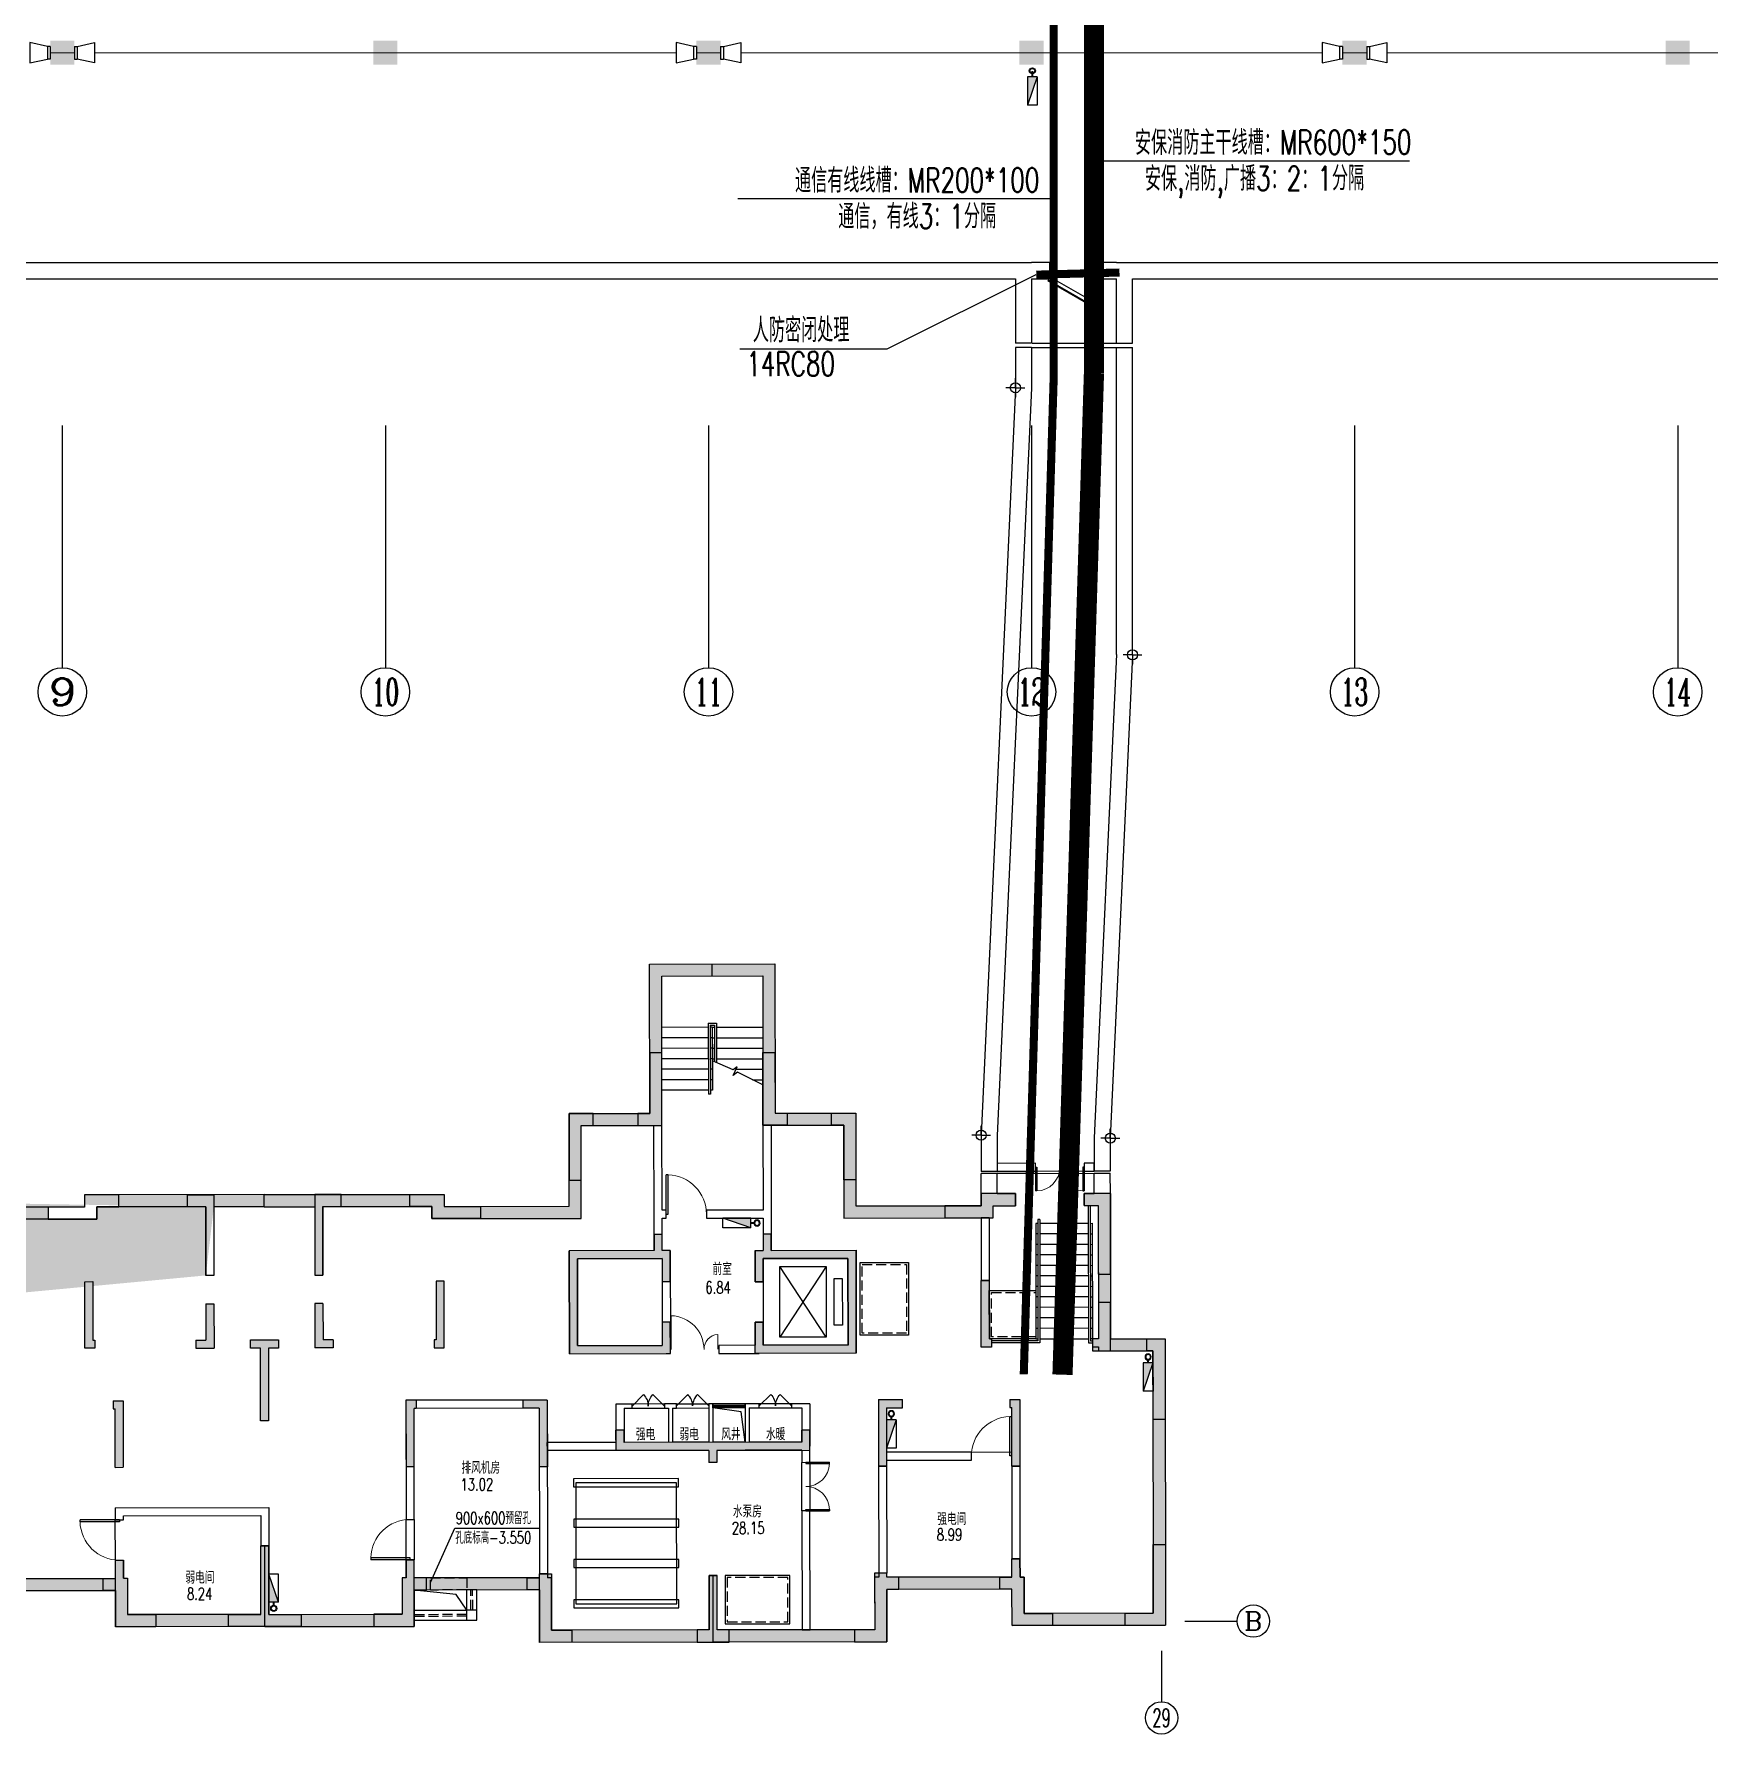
# Model space of a CAD drawing. Extents: x 791398 to 2325386, y -987887 to -518217.
# Drawn here: x 1483194 to 1524694, y -886007 to -843893 of the extents above; entities that cross this region are included whole.
import ezdxf
from ezdxf.enums import TextEntityAlignment as Align

# ---------------------------------------------------------------- set-up
doc = ezdxf.new("R2010")
doc.units = 0
doc.header["$LTSCALE"] = 1000
doc.header["$MEASUREMENT"] = 0
for name, pattern in [('BORDER', [1.75, 0.5, -0.25, 0.5, -0.25, 0, -0.25]), ('DASH', [0.35, 0.25, -0.1]), ('DASHEDX2', [1.5, 1, -0.5])]:
    doc.linetypes.add(name, pattern=pattern)
for name, color, linetype in [('AXIS', 3, 'Continuous'), ('AXIS_TEXT', 7, 'Continuous'), ('COLUMN', 252, 'Continuous'), ('JPS-J', 6, 'Continuous'), ('JPS-X', 1, 'BORDER'), ('JPS-XHS', 7, 'Continuous'), ('LVTRY', 6, 'Continuous'), ('PUB_DIM', 3, 'Continuous'), ('RD-equip', 3, 'Continuous'), ('RD-text', 4, 'Continuous'), ('solid', 253, 'Continuous'), ('SPACE', 7, 'Continuous'), ('STAIR', 9, 'Continuous'), ('TEXT', 7, 'Continuous'), ('WALL', 8, 'Continuous'), ('wall-jg', 1, 'Continuous'), ('WINDOW', 8, 'Continuous'), ('内部尺寸', 230, 'Continuous')]:
    doc.layers.add(name, color=color, linetype=linetype)
doc.layers.add('RD-line', color=2, linetype='Continuous', lineweight=0)
doc.styles.add('_TCH_AXIS', font='COMPLEX', dxfattribs={"bigfont": 'GBCBIG'})
doc.styles.add('_TCH_SPACE', font='SIMPLEX', dxfattribs={"bigfont": 'GBCBIG'})
doc.styles.add('_TEL_DIM', font='SIMPLEX', dxfattribs={"width": 0.8, "height": 3.5, "bigfont": 'HZTXT'})
doc.styles.add('COMPLEX', font='COMPLEX')
doc.styles.add('FS2', font='tjromans.shx', dxfattribs={"width": 0.8, "bigfont": 'tjhztxt.shx'})
doc.styles.add('TEXT', font='tjromans.shx', dxfattribs={"width": 0.8, "height": 400, "bigfont": 'tjhztxt.shx'})
doc.linetypes.add('BRA', pattern='A,2.8,-0.1,["B",_TEL_DIM,S=0.07,R=0,X=0,Y=-0.12],-0.25', length=3.15)
doc.linetypes.add('TD', pattern='A,2.8,-0.1,["C",_TEL_DIM,S=0.07,R=0,X=0,Y=-0.12],-0.25', length=3.15)

# ---------------------------------------------------------------- blocks, each defined once
blk = doc.blocks.new('FF')
at = {"linetype": 'Continuous'}
for radius in [75, 60]:
    blk.add_circle((0, 0), radius, dxfattribs=at)
blk = doc.blocks.new('DXHS')
at = {"layer": 'JPS-XHS'}
blk.add_hatch(color=256, dxfattribs=at).paths.add_polyline_path([(-350, 240), (-350, 0), (350, 0)])
at = {"layer": 'JPS-XHS', "linetype": 'Continuous'}
for p, q in [((-350, 240), (-350, 0)), ((-350, 240), (350, 240)), ((-350, 0), (350, 0)), ((350, 240), (350, 0))]:
    blk.add_line(p, q, dxfattribs=at)
at = {"layer": 'JPS-XHS'}
blk.add_line((-350, 240), (350, 0), dxfattribs=at)
blk = doc.blocks.new('dwd')
at = {"layer": 'PUB_DIM'}
for q in [(-233, 0), (0, 233), (233, 0), (0, -233)]:
    blk.add_line((0, 0), q, dxfattribs=at)
blk.add_circle((0, 0), 125, dxfattribs=at)
blk = doc.blocks.new('xxhhsss')
at = {"layer": 'JPS-X', "const_width": 50}
blk.add_lwpolyline([(42755, -146623), (42755, -146473)], dxfattribs=at)
at = {"layer": 'JPS-X', "rotation": 270}
blk.add_blockref('FF', (42755, -146473), dxfattribs=at)
at = {"layer": 'JPS-XHS', "rotation": 270}
blk.add_blockref('DXHS', (42635, -146973), dxfattribs=at)
blk = doc.blocks.new('_FZH')
blk.add_solid([(-0.5, -0.5), (0.5, -0.5), (-0.5, 0.5), (0.5, 0.5)])
blk = doc.blocks.new('$DorLib2D$00000192')
at = {"color": 0}
blk.add_line((-0.5, 0.125), (0.366, 0.625), dxfattribs=at)
at = {"color": 0, "const_width": 0.0417}
blk.add_lwpolyline([(-0.542, 0.197), (0.324, 0.697)], dxfattribs=at)
blk = doc.blocks.new('_AXISO')
blk.add_circle((0, 0), 0.5)
at = {"layer": 'AXIS_TEXT', "style": 'COMPLEX', "width": 1.041667}
blk.add_attdef('A', text='', height=0.56, dxfattribs=at).set_placement((-0.25, -0.28), (0.25, -0.28), align=Align.FIT)
blk = doc.blocks.new('$DorLib2D$00000001')
for p, q in [((0.45, 0.975), (0.5, 0.975)), ((0.45, 0), (0.45, 0.975)), ((0.5, 0), (0.5, 0.975)), ((0.5, 0), (0.45, 0))]:
    blk.add_line(p, q)
at = {"lineweight": 13}
blk.add_arc((0.475, 0), 0.975, 91.4693, 180, dxfattribs=at)
blk = doc.blocks.new('$DorLib2D$00000002')
for p, q in [((-0.5, 0), (-0.5, 0.4875)), ((-0.475, 0.4875), (-0.5, 0.4875)), ((-0.475, 0), (-0.475, 0.4875)), ((0.475, 0), (0.475, 0.4875)), ((0.475, 0.4875), (0.5, 0.4875)), ((0.5, 0), (0.5, 0.4875)), ((-0.5, 0), (-0.475, 0)), ((0.5, 0), (0.475, 0))]:
    blk.add_line(p, q)
at = {"lineweight": 13}
for centre, start, end in [((-0.4875, 0), 0, 88.53072), ((0.4875, 0), 91.46928, 180)]:
    blk.add_arc(centre, 0.4875, start, end, dxfattribs=at)
blk = doc.blocks.new('$DorLib2D$00000116')
at = {"color": 0}
for p, q in [((-0.5, 0), (-0.146, 0.354)), ((0.5, 0), (0.146, 0.354))]:
    blk.add_line(p, q, dxfattribs=at)
for centre, start, end in [((-0.5, 0), 0, 45), ((0.5, 0), 135, 180)]:
    blk.add_arc(centre, 0.5, start, end, dxfattribs=at)
blk = doc.blocks.new('$WINLIB2D$00000001')
for p, q in [((-0.5, 0.5), (0.5, 0.5)), ((-0.5, 0.5), (-0.5, -0.5)), ((0.5, 0.167), (-0.5, 0.167)), ((0.5, -0.5), (0.5, 0.5)), ((0.5, -0.167), (-0.5, -0.167)), ((-0.5, -0.5), (0.5, -0.5))]:
    blk.add_line(p, q)
blk = doc.blocks.new('$DorLib2D$00000025')
at = {"const_width": 0.02}
for points in [[(0.481, -0.001), (0.481, 0.691)], [(-0.481, 0.001), (-0.481, 0.308)]]:
    blk.add_lwpolyline(points, dxfattribs=at)
at = {"lineweight": 13}
for centre, radius, start, end in [((0.505, -0.002), 0.699, 91.9397, 179.7238), ((-0.501, 0.003), 0.307, 359.7899, 85.7508)]:
    blk.add_arc(centre, radius, start, end, dxfattribs=at)
blk = doc.blocks.new('dadadadadadadad')
at = {"layer": 'RD-equip'}
for p, q in [((-157, 0), (-157, -70)), ((-157, 0), (157, 0)), ((157, 0), (157, -70)), ((-154, -70), (-253, -500)), ((-157, -70), (157, -70)), ((248, -500), (155, -70)), ((-253, -500), (248, -500))]:
    blk.add_line(p, q, dxfattribs=at)

msp = doc.modelspace()

# ---------------------------------------------------------------- hatches: boundary and pattern name
at = {"layer": 'solid'}
h = msp.add_hatch(color=256, dxfattribs=at)
h.paths.add_polyline_path([(1498438, -866932), (1498441, -869132), (1498741, -869131), (1498738, -867231), (1499988, -867230), (1499988, -866930)])
h.paths.add_polyline_path([(1501538, -866928), (1499988, -866930), (1499988, -867230), (1501238, -867228), (1501241, -869128), (1501541, -869128)])
h = msp.add_hatch(color=256, dxfattribs=at)
h.paths.add_polyline_path([(1467946, -872675), (1468596, -872674), (1468596, -872974), (1468246, -872974), (1468248, -874674), (1467948, -874675)])
h.paths.add_polyline_path([(1468251, -876274), (1468401, -876274), (1468401, -876574), (1467951, -876575), (1467949, -875375), (1468249, -875374)], flags=17)
h.paths.add_polyline_path([(1472046, -872969), (1472046, -873269), (1470846, -873271), (1470846, -872971), (1470296, -872972), (1470296, -872672), (1471146, -872670), (1471146, -872970)])
h.paths.add_polyline_path([(1479643, -870958), (1479043, -870959), (1479041, -869359), (1479041, -869359), (1479041, -869159), (1479341, -869159), (1479343, -870659), (1479643, -870658)])
h.paths.add_polyline_path([(1480743, -870657), (1481343, -870656), (1481345, -872306), (1481045, -872306), (1481043, -870956), (1480743, -870957)])
h.paths.add_polyline_path([(1475943, -870964), (1476543, -870963), (1476541, -869363), (1476541, -869363), (1476541, -869163), (1476241, -869163), (1476243, -870663), (1475943, -870664)])
h.paths.add_polyline_path([(1474843, -870665), (1474243, -870666), (1474245, -872316), (1474545, -872316), (1474543, -870966), (1474843, -870965)])
h.paths.add_polyline_path([(1483546, -872953), (1483546, -873253), (1484746, -873251), (1484746, -872951), (1485296, -872950), (1485296, -872650), (1484446, -872652), (1484446, -872952)])
h.paths.add_polyline_path([(1487646, -872647), (1487648, -874647), (1487448, -874647), (1487446, -872947), (1486996, -872948), (1486996, -872648)])
edge = h.paths.add_edge_path()
edge.add_line((1470846, -873271), (1470846, -872971))
edge.add_line((1471146, -872970), (1471146, -872670))
edge.add_line((1487446, -872947), (1487448, -874647))
edge.add_line((1487646, -872947), (1487648, -874647))
edge.add_line((1487648, -874647), (1487448, -874647))
edge.add_line((1466901, -876577), (1466904, -878276))
edge.add_line((1466904, -878276), (1466604, -878277))
edge.add_line((1466604, -878277), (1466601, -876277))
h = msp.add_hatch(color=256, dxfattribs=at)
h.paths.add_polyline_path([(1490146, -872644), (1490148, -874644), (1490348, -874643), (1490346, -872943), (1490796, -872943), (1490796, -872643)])
h.paths.add_polyline_path([(1494246, -872938), (1494246, -873238), (1493046, -873239), (1493046, -872939), (1492496, -872940), (1492496, -872640), (1493346, -872639), (1493346, -872939)])
h.paths.add_polyline_path([(1497043, -870634), (1496443, -870635), (1496445, -872285), (1496745, -872284), (1496743, -870934), (1497043, -870934)])
h.paths.add_polyline_path([(1498143, -870932), (1498743, -870931), (1498741, -869331), (1498741, -869331), (1498741, -869131), (1498441, -869132), (1498443, -870632), (1498143, -870632)])
h.paths.add_polyline_path([(1501843, -870927), (1501243, -870928), (1501241, -869328), (1501241, -869328), (1501241, -869128), (1501541, -869128), (1501543, -870628), (1501843, -870627)])
h.paths.add_polyline_path([(1502943, -870626), (1503543, -870625), (1503545, -872275), (1503245, -872275), (1503243, -870925), (1502943, -870926)])
h.paths.add_polyline_path([(1505746, -872922), (1505746, -873222), (1506946, -873220), (1506946, -872920), (1507496, -872919), (1507496, -872619), (1506646, -872620), (1506646, -872920)])
h = msp.add_hatch(color=256, dxfattribs=at)
h.paths.add_polyline_path([(1479643, -870658), (1479643, -870958), (1480743, -870957), (1480743, -870657)])
h.paths.add_polyline_path([(1483546, -873253), (1483546, -872953), (1481346, -872956), (1481345, -872306), (1481045, -872306), (1481046, -873256)])
h.paths.add_polyline_path([(1485296, -872650), (1485296, -872950), (1486996, -872948), (1486996, -872648)])
h.paths.add_polyline_path([(1487646, -872647), (1487646, -872947), (1488896, -872945), (1488896, -872645)])
h = msp.add_hatch(color=256, dxfattribs=at)
h.paths.add_polyline_path([(1490146, -872944), (1490146, -872644), (1488896, -872645), (1488896, -872945)])
h.paths.add_polyline_path([(1492496, -872940), (1492496, -872640), (1490796, -872643), (1490796, -872943)])
h.paths.add_polyline_path([(1496746, -873234), (1496745, -872284), (1496445, -872285), (1496446, -872935), (1494246, -872938), (1494246, -873238)])
h.paths.add_polyline_path([(1497043, -870634), (1497043, -870934), (1498143, -870932), (1498143, -870632)])
h = msp.add_hatch(color=256, dxfattribs=at)
h.paths.add_polyline_path([(1502943, -870626), (1501843, -870627), (1501843, -870927), (1502943, -870926)])
h.paths.add_polyline_path([(1505746, -872922), (1503546, -872925), (1503545, -872275), (1503245, -872275), (1503246, -873225), (1505746, -873222)])
for points in [[(1509846, -872616), (1509196, -872617), (1509196, -872917), (1509546, -872916), (1509548, -874616), (1509848, -874616)], [(1484451, -876452), (1484701, -876451), (1484701, -876251), (1484651, -876251), (1484649, -874801), (1484449, -874802)], [(1493349, -874789), (1493149, -874789), (1493151, -876239), (1493101, -876239), (1493101, -876439), (1493351, -876439)], [(1506851, -876220), (1506849, -874770), (1506649, -874770), (1506651, -876420), (1506901, -876420), (1506901, -876220)], [(1509551, -876216), (1509401, -876216), (1509401, -876516), (1509851, -876516), (1509849, -875316), (1509549, -875316)], [(1510901, -876514), (1510751, -876515), (1510751, -876215), (1511201, -876214), (1511203, -878214), (1510903, -878214)], [(1485403, -877750), (1485153, -877751), (1485153, -877951), (1485203, -877951), (1485205, -879401), (1485405, -879400)], [(1492405, -879390), (1492605, -879390), (1492603, -877940), (1492653, -877940), (1492653, -877740), (1492403, -877740)], [(1495903, -877735), (1495303, -877736), (1495303, -877936), (1495703, -877936), (1495705, -879386), (1495905, -879385)], [(1504303, -877924), (1504703, -877923), (1504703, -877723), (1504103, -877724), (1504105, -879374), (1504305, -879374)], [(1507405, -879369), (1507605, -879369), (1507603, -877719), (1507353, -877719), (1507353, -877919), (1507403, -877919)], [(1497804, -878783), (1497804, -878483), (1497604, -878483), (1497605, -878983), (1499905, -878980), (1499905, -879280), (1500105, -879280), (1500105, -878980), (1502405, -878976), (1502404, -878476), (1502204, -878477), (1502204, -878777)], [(1489008, -881345), (1489010, -883045), (1489810, -883044), (1489811, -883344), (1488011, -883347), (1488010, -883047), (1488810, -883045), (1488808, -881345)], [(1511211, -883314), (1510211, -883315), (1510210, -883015), (1510910, -883014), (1510908, -881314), (1511208, -881314)], [(1485409, -882150), (1485509, -882150), (1485510, -883050), (1486210, -883049), (1486211, -883349), (1485211, -883351), (1485209, -882451), (1484909, -882451), (1484909, -882151), (1485209, -882151), (1485208, -881701), (1485408, -881700)], [(1492409, -882140), (1492309, -882141), (1492310, -883041), (1491610, -883042), (1491611, -883342), (1492611, -883340), (1492609, -882440), (1492909, -882440), (1492909, -882140), (1492609, -882140), (1492608, -881690), (1492408, -881690)], [(1507609, -882119), (1507709, -882119), (1507710, -883019), (1508410, -883018), (1508411, -883318), (1507411, -883319), (1507409, -882419), (1507109, -882420), (1507109, -882120), (1507409, -882119), (1507408, -881669), (1507608, -881669)], [(1495709, -882136), (1495709, -882036), (1496009, -882035), (1496011, -883435), (1496511, -883435), (1496511, -883735), (1495711, -883736), (1495709, -882436), (1495409, -882436), (1495409, -882136)], [(1500411, -883429), (1500111, -883430), (1500109, -882080), (1499909, -882080), (1499911, -883430), (1499611, -883430), (1499611, -883730), (1500411, -883729)], [(1504309, -882024), (1504009, -882024), (1504011, -883424), (1503511, -883425), (1503511, -883725), (1504311, -883724), (1504309, -882424), (1504609, -882423), (1504609, -882123), (1504309, -882124)]]:
    msp.add_hatch(color=256, dxfattribs=at).paths.add_polyline_path(points)
h = msp.add_hatch(color=256, dxfattribs=at)
h.paths.add_polyline_path([(1496448, -874035), (1496451, -876585), (1498951, -876581), (1498950, -875806), (1498750, -875806), (1498751, -876381), (1496651, -876384), (1496648, -874234), (1498748, -874231), (1498749, -874806), (1498949, -874806), (1498948, -874031), (1498748, -874031), (1498747, -873631), (1498547, -873632), (1498548, -874032)])
h.paths.add_polyline_path([(1501247, -873628), (1501248, -874028), (1501048, -874028), (1501049, -874803), (1501249, -874803), (1501248, -874228), (1503348, -874225), (1503351, -876375), (1501251, -876378), (1501250, -875803), (1501050, -875803), (1501051, -876578), (1503551, -876575), (1503548, -874025), (1501448, -874028), (1501447, -873628)])
h = msp.add_hatch(color=256, dxfattribs=at)
h.paths.add_polyline_path([(1510908, -881314), (1511208, -881314), (1511203, -878214), (1510903, -878214)])
h.paths.add_polyline_path([(1509851, -876216), (1509851, -876516), (1510751, -876515), (1510751, -876215)])
h.paths.add_polyline_path([(1509549, -875316), (1509849, -875316), (1509848, -874616), (1509548, -874616)])
h = msp.add_hatch(color=256, dxfattribs=at)
h.paths.add_polyline_path([(1487449, -875347), (1487451, -876247), (1487201, -876248), (1487201, -876448), (1487651, -876447), (1487649, -875347)])
h.paths.add_polyline_path([(1488551, -876246), (1488551, -876446), (1488801, -876446), (1488803, -878245), (1489003, -878245), (1489001, -876446), (1489251, -876445), (1489251, -876245)])
h.paths.add_polyline_path([(1490149, -875344), (1490151, -876444), (1490601, -876443), (1490601, -876243), (1490351, -876243), (1490349, -875343)])
h = msp.add_hatch(color=256, dxfattribs=at)
h.paths.add_polyline_path([(1486210, -883049), (1486211, -883349), (1488011, -883347), (1488010, -883047)])
h.paths.add_polyline_path([(1482409, -882154), (1482409, -882454), (1484909, -882451), (1484909, -882151)])
h.paths.add_polyline_path([(1481311, -883756), (1481311, -883456), (1478211, -883460), (1478211, -883760)])
h = msp.add_hatch(color=256, dxfattribs=at)
h.paths.add_polyline_path([(1496511, -883435), (1496511, -883735), (1499611, -883730), (1499611, -883430)])
h.paths.add_polyline_path([(1492909, -882140), (1492909, -882440), (1495409, -882436), (1495409, -882136)])
h.paths.add_polyline_path([(1491611, -883342), (1491610, -883042), (1489810, -883044), (1489811, -883344)])
h = msp.add_hatch(color=256, dxfattribs=at)
h.paths.add_polyline_path([(1510211, -883315), (1510210, -883015), (1508410, -883018), (1508411, -883318)])
h.paths.add_polyline_path([(1504609, -882123), (1504609, -882423), (1507109, -882420), (1507109, -882120)])
h.paths.add_polyline_path([(1503511, -883725), (1503511, -883425), (1500411, -883429), (1500411, -883729)])

# ---------------------------------------------------------------- linework, layer by layer
for p, q in [((1507894, -851656), (1509994, -851656)), ((1507906, -851556), (1509994, -851556))]:
    msp.add_line(p, q)
at = {"layer": 'AXIS'}
for p, q in [((1483894, -853591), (1483894, -859591)), ((1491894, -853591), (1491894, -859591)), ((1499894, -853591), (1499894, -859591)), ((1507894, -853591), (1507894, -859591)), ((1515894, -853591), (1515894, -859591)), ((1523894, -853591), (1523894, -859591)), ((1511687, -883213), (1512986, -883211)), ((1511112, -883950), (1511113, -885207))]:
    msp.add_line(p, q, dxfattribs=at)
for centre in [(1513386, -883211), (1511114, -885607)]:
    msp.add_circle(centre, 400, dxfattribs=at)
at = {"layer": 'JPS-J'}
for points in [[(1496556, -879685), (1496556, -879885), (1499156, -879881), (1499156, -879681)], [(1499106, -879781), (1496606, -879784), (1496610, -882784), (1499110, -882781)], [(1496557, -880685), (1496557, -880885), (1499157, -880881), (1499157, -880681)], [(1496558, -881685), (1496559, -881885), (1499159, -881881), (1499158, -881681)], [(1496560, -882685), (1496560, -882885), (1499160, -882881), (1499160, -882681)]]:
    msp.add_lwpolyline(points, close=True, dxfattribs=at)
at = {"layer": 'JPS-X', "const_width": 50}
for points in [[(1501022, -873348), (1500947, -873348)], [(1510781, -876740), (1510781, -876815)], [(1504423, -878148), (1504423, -878223)], [(1489130, -882820), (1489130, -882745)]]:
    msp.add_lwpolyline(points, dxfattribs=at)
at = {"layer": 'LVTRY'}
msp.add_lwpolyline([(1500804, -878779), (1500705, -878023), (1500003, -877930)], dxfattribs=at)
at = {"layer": 'PUB_DIM'}
msp.add_lwpolyline([(1493009, -882256), (1493613, -880910), (1495719, -880907)], dxfattribs=at)
at = {"layer": 'RD-line', "linetype": 'BRA', "ltscale": 0.8}
for p, q in [((1483594, -844360), (1484194, -844360)), ((1484694, -844360), (1499093, -844360)), ((1499594, -844360), (1500194, -844360)), ((1500694, -844357), (1515093, -844357)), ((1515594, -844357), (1516194, -844357)), ((1516694, -844357), (1531093, -844357))]:
    msp.add_line(p, q, dxfattribs=at)
at = {"layer": 'RD-line', "linetype": 'DASHEDX2', "const_width": 500}
for points in [[(1509440, -852298), (1509440, -814001)], [(1509440, -852298), (1508661, -877106)]]:
    msp.add_lwpolyline(points, dxfattribs=at)
at = {"layer": 'RD-line', "const_width": 200}
for points in [[(1508440, -841002), (1508440, -852496)], [(1508011, -849855), (1510072, -849802)], [(1508440, -852496), (1507702, -877096)]]:
    msp.add_lwpolyline(points, dxfattribs=at)
at = {"layer": 'RD-text'}
for p, q in [((1509440, -847032), (1517257, -847032)), ((1500624, -847969), (1508440, -847969)), ((1504319, -851691), (1508011, -849855)), ((1500669, -851691), (1504319, -851691))]:
    msp.add_line(p, q, dxfattribs=at)
at = {"layer": 'solid'}
for p, q in [((1499988, -867230), (1499988, -866930)), ((1488896, -872945), (1488896, -872645)), ((1488896, -872945), (1488896, -872645)), ((1511201, -876214), (1511211, -883314)), ((1488911, -883345), (1488908, -881345)), ((1488911, -883345), (1488908, -881345)), ((1485209, -882451), (1485209, -882151)), ((1492609, -882440), (1492609, -882140)), ((1495709, -882436), (1495709, -882136)), ((1500011, -883730), (1500009, -882080)), ((1507411, -883319), (1511211, -883314))]:
    msp.add_line(p, q, dxfattribs=at)
at = {"layer": 'STAIR'}
for p, q in [((1499890, -868500), (1498740, -868501)), ((1499890, -868760), (1498740, -868761)), ((1499890, -868400), (1500090, -868400)), ((1499890, -868400), (1499892, -870160)), ((1499940, -868450), (1499942, -870160)), ((1499940, -868450), (1500040, -868450)), ((1499990, -868500), (1499940, -868500)), ((1499990, -868760), (1499940, -868760)), ((1499990, -868500), (1499991, -869333)), ((1499990, -868500), (1500040, -868500)), ((1499990, -868500), (1499992, -870060)), ((1499990, -868760), (1500040, -868760)), ((1500040, -868450), (1500041, -869355)), ((1500090, -868400), (1500091, -869378)), ((1500090, -868500), (1501240, -868498)), ((1500090, -868760), (1501240, -868758)), ((1499890, -869020), (1498740, -869021)), ((1499990, -869020), (1499940, -869020)), ((1499990, -869020), (1500040, -869020)), ((1500090, -869020), (1501240, -869018)), ((1499891, -869280), (1498741, -869281)), ((1499891, -869540), (1498741, -869541)), ((1499991, -869280), (1499941, -869280)), ((1499991, -869540), (1499941, -869540)), ((1499991, -869280), (1500041, -869280)), ((1500502, -869557), (1499991, -869333)), ((1500091, -869280), (1501241, -869278)), ((1500609, -869476), (1500502, -869557)), ((1500503, -869692), (1500609, -869476)), ((1500610, -869610), (1500503, -869692)), ((1500578, -869539), (1501241, -869538)), ((1501242, -869924), (1500610, -869610)), ((1499892, -869800), (1498742, -869801)), ((1499892, -870060), (1498742, -870061)), ((1499992, -869800), (1499942, -869800)), ((1499992, -870060), (1499942, -870060)), ((1500988, -869798), (1501242, -869798)), ((1499942, -870160), (1499892, -870160)), ((1509445, -872066), (1507045, -872070)), ((1507045, -872120), (1509445, -872116)), ((1508047, -873618), (1507997, -873618)), ((1509297, -873617), (1508097, -873618)), ((1509347, -873617), (1509397, -873616)), ((1508047, -873878), (1507997, -873878)), ((1508048, -874138), (1507998, -874138)), ((1509297, -873877), (1508097, -873878)), ((1509298, -874137), (1508098, -874138)), ((1509347, -873877), (1509397, -873876)), ((1509348, -874137), (1509398, -874136)), ((1502810, -876176), (1501658, -874427)), ((1502808, -874426), (1501660, -876177)), ((1508048, -874398), (1507998, -874398)), ((1508048, -874658), (1507998, -874658)), ((1509298, -874397), (1508098, -874398)), ((1509298, -874657), (1508098, -874658)), ((1509348, -874397), (1509398, -874396)), ((1509348, -874657), (1509398, -874656)), ((1501249, -874803), (1501250, -875803)), ((1508049, -874918), (1507999, -874918)), ((1509299, -874917), (1508099, -874918)), ((1509349, -874917), (1509399, -874916)), ((1508049, -875178), (1507999, -875178)), ((1508050, -875438), (1508000, -875438)), ((1509299, -875177), (1508099, -875178)), ((1509300, -875437), (1508100, -875438)), ((1509349, -875177), (1509399, -875176)), ((1509350, -875437), (1509400, -875436)), ((1508050, -875698), (1508000, -875698)), ((1508050, -875958), (1508000, -875958)), ((1509300, -875697), (1508100, -875698)), ((1509300, -875957), (1508100, -875958)), ((1509350, -875697), (1509400, -875696)), ((1509350, -875957), (1509400, -875956)), ((1508001, -876218), (1508051, -876218)), ((1508101, -876218), (1509301, -876217)), ((1509401, -876216), (1509351, -876217)), ((1498803, -877831), (1498003, -877833)), ((1498003, -877933), (1498803, -877931)), ((1499103, -877831), (1499903, -877830)), ((1499103, -877931), (1499903, -877930)), ((1501953, -877827), (1501153, -877828)), ((1501153, -877928), (1501953, -877927)), ((1502207, -880477), (1502205, -879277)), ((1502405, -879276), (1502407, -880476)), ((1506405, -879021), (1507405, -879019)), ((1485208, -881701), (1485207, -880701)), ((1492408, -881690), (1492407, -880690)), ((1492607, -880690), (1492608, -881690))]:
    msp.add_line(p, q, dxfattribs=at)
for points in [[(1509296, -872917), (1509301, -876317), (1509401, -876316)], [(1509346, -872917), (1509351, -876267), (1509401, -876266)], [(1508096, -873258), (1508046, -873258), (1508051, -876268), (1506901, -876270)], [(1508096, -873258), (1508101, -876318), (1506901, -876320)], [(1508047, -873358), (1507997, -873358), (1508001, -876218), (1506901, -876220)], [(1509297, -873357), (1508097, -873358)], [(1509347, -873357), (1509397, -873356), (1509401, -876216)], [(1508001, -876218), (1506851, -876220), (1506849, -875020), (1507999, -875018)], [(1493910, -882938), (1493645, -882549), (1492609, -882440)]]:
    msp.add_lwpolyline(points, dxfattribs=at)
for points in [[(1501660, -876177), (1501658, -874427), (1502808, -874426), (1502810, -876176)], [(1504851, -876123), (1503651, -876125), (1503648, -874325), (1504848, -874323)], [(1503010, -875875), (1503008, -874725), (1503208, -874725), (1503210, -875875)], [(1500309, -882079), (1500311, -883279), (1501911, -883277), (1501909, -882077)]]:
    msp.add_lwpolyline(points, close=True, dxfattribs=at)
at = {"layer": 'STAIR', "linetype": 'DASH'}
for points in [[(1504800, -876073), (1503700, -876074), (1503698, -874374), (1504798, -874373)], [(1507999, -875068), (1508001, -876168), (1506901, -876170), (1506899, -875070)], [(1493009, -882140), (1493909, -882138), (1493909, -882438), (1493009, -882440)], [(1500359, -882129), (1500361, -883229), (1501861, -883227), (1501859, -882127)]]:
    msp.add_lwpolyline(points, close=True, dxfattribs=at)
at = {"layer": 'WALL'}
for p, q in [((1445794, -849556), (1507894, -849556)), ((1508344, -849556), (1507894, -849556)), ((1508344, -849956), (1508344, -849556)), ((1509994, -849556), (1509544, -849556)), ((1509544, -849556), (1509544, -849956)), ((1509994, -849556), (1531744, -849556)), ((1445394, -849956), (1507494, -849956)), ((1507494, -849956), (1507494, -851556)), ((1507894, -849956), (1507894, -851556)), ((1507894, -849956), (1508344, -849956)), ((1509544, -849956), (1509994, -849956)), ((1509994, -851556), (1509994, -849956)), ((1510394, -849956), (1531894, -849956)), ((1510394, -851556), (1510394, -849956)), ((1507894, -851556), (1507494, -851556)), ((1507494, -851656), (1507494, -852656)), ((1507894, -851656), (1507494, -851656)), ((1507894, -851656), (1507894, -852665)), ((1509994, -851556), (1510394, -851556)), ((1509994, -859264), (1509994, -851656)), ((1509994, -851656), (1510394, -851656)), ((1510394, -859273), (1510394, -851656)), ((1507494, -852656), (1506645, -871171)), ((1507894, -852665), (1507045, -871180)), ((1509994, -859264), (1509445, -871235)), ((1510394, -859273), (1509845, -871245)), ((1498543, -870932), (1498743, -870931)), ((1498546, -873132), (1498543, -870932)), ((1498746, -873031), (1498743, -870931)), ((1501243, -870928), (1501246, -873028)), ((1501443, -870928), (1501243, -870928)), ((1501443, -870928), (1501446, -873128)), ((1506645, -871171), (1506645, -872070)), ((1507045, -871180), (1507045, -872070)), ((1509445, -871235), (1509445, -872066)), ((1509845, -871245), (1509845, -872066)), ((1507045, -872070), (1506645, -872070)), ((1507995, -871868), (1507045, -871870)), ((1507045, -871870), (1507045, -872070)), ((1507045, -872070), (1507995, -872068)), ((1507995, -872068), (1507995, -871868)), ((1509445, -871866), (1509195, -871867)), ((1509195, -871867), (1509195, -872067)), ((1509195, -872067), (1509445, -872066)), ((1509445, -872066), (1509445, -871866)), ((1509845, -872066), (1509445, -872066)), ((1498548, -874032), (1498546, -873132)), ((1498846, -873031), (1498746, -873031)), ((1498746, -873231), (1498846, -873231)), ((1498748, -874031), (1498746, -873231)), ((1498846, -873231), (1498846, -873031)), ((1501246, -873028), (1499846, -873030)), ((1499846, -873030), (1499846, -873230)), ((1499846, -873230), (1501246, -873228)), ((1501246, -873228), (1501248, -874028)), ((1501446, -873128), (1501448, -874028)), ((1506646, -873220), (1506649, -874770)), ((1506846, -873220), (1506646, -873220)), ((1506846, -873220), (1506849, -874770)), ((1498548, -874032), (1496448, -874035)), ((1496448, -874035), (1496451, -876585)), ((1498648, -874232), (1496648, -874234)), ((1496648, -874234), (1496651, -876384)), ((1498748, -874231), (1498648, -874232)), ((1498948, -874031), (1498748, -874031)), ((1498748, -874231), (1498751, -876381)), ((1498948, -874031), (1498951, -876381)), ((1501048, -874028), (1501049, -874803)), ((1501048, -874028), (1501248, -874028)), ((1501249, -874803), (1501248, -874228)), ((1501248, -874228), (1501348, -874228)), ((1501348, -874228), (1503348, -874225)), ((1501448, -874028), (1503548, -874025)), ((1503348, -874225), (1503351, -876375)), ((1503548, -874025), (1503551, -876575)), ((1501049, -874803), (1501249, -874803)), ((1506849, -874770), (1506649, -874770)), ((1501250, -875803), (1501050, -875803)), ((1501050, -875803), (1501051, -876378)), ((1501251, -876378), (1501250, -875803)), ((1496651, -876384), (1498751, -876381)), ((1498951, -876581), (1498951, -876381)), ((1501051, -876378), (1500151, -876379)), ((1500151, -876379), (1500151, -876579)), ((1503351, -876375), (1501251, -876378)), ((1496451, -876585), (1498859, -876581)), ((1498851, -876581), (1498951, -876581)), ((1500151, -876579), (1501151, -876578)), ((1503551, -876575), (1501143, -876578)), ((1495903, -877735), (1492403, -877740)), ((1492403, -877740), (1492407, -880690)), ((1495703, -877936), (1492603, -877940)), ((1492607, -880690), (1492603, -877940)), ((1495703, -877936), (1495709, -882036)), ((1495903, -877735), (1495909, -882035)), ((1498003, -877833), (1497603, -877833)), ((1497603, -877833), (1497604, -878783)), ((1497803, -877933), (1498003, -877933)), ((1497803, -877933), (1497804, -878783)), ((1498003, -877933), (1498003, -877833)), ((1498903, -877831), (1498803, -877831)), ((1498803, -877831), (1498803, -877931)), ((1498803, -877931), (1498903, -877931)), ((1499103, -877831), (1498903, -877831)), ((1498903, -877931), (1498904, -878781)), ((1499003, -877931), (1499004, -878781)), ((1499003, -877931), (1499103, -877931)), ((1499103, -877931), (1499103, -877831)), ((1500003, -877830), (1499903, -877830)), ((1499903, -877830), (1499903, -877930)), ((1499903, -877930), (1499904, -878780)), ((1500003, -877930), (1500003, -877830)), ((1500003, -877930), (1500004, -878780)), ((1501153, -877828), (1500803, -877829)), ((1500803, -877829), (1500803, -877929)), ((1500803, -877929), (1500804, -878779)), ((1500903, -877928), (1501153, -877928)), ((1500903, -877928), (1500904, -878778)), ((1501153, -877928), (1501153, -877828)), ((1502403, -877826), (1501953, -877827)), ((1501953, -877827), (1501953, -877927)), ((1501953, -877927), (1502203, -877927)), ((1502203, -877927), (1502204, -878777)), ((1502403, -877826), (1502404, -878876)), ((1497604, -878783), (1495904, -878785)), ((1495905, -878985), (1495904, -878785)), ((1498904, -878781), (1497804, -878783)), ((1499904, -878780), (1499004, -878781)), ((1500804, -878779), (1500004, -878780)), ((1500004, -878780), (1500004, -878780)), ((1502204, -878777), (1500904, -878778)), ((1502405, -879276), (1502404, -878876)), ((1497705, -878983), (1495905, -878985)), ((1498905, -878981), (1497705, -878983)), ((1499905, -878980), (1498905, -878981)), ((1499905, -878980), (1499905, -879280)), ((1499905, -878980), (1499905, -878980)), ((1500105, -879280), (1499905, -879280)), ((1500805, -878979), (1500105, -878980)), ((1500105, -878980), (1500105, -879280)), ((1502205, -878977), (1500805, -878979)), ((1502205, -878977), (1502205, -879277)), ((1502205, -879277), (1502405, -879276)), ((1506405, -879021), (1504305, -879024)), ((1504305, -879024), (1504305, -879224)), ((1504305, -879224), (1506405, -879221)), ((1506405, -879221), (1506405, -879021)), ((1507405, -879219), (1507405, -879019)), ((1504105, -879374), (1504109, -882024)), ((1504305, -879374), (1504105, -879374)), ((1504305, -879374), (1504309, -882024)), ((1507405, -879369), (1507408, -881669)), ((1507605, -879369), (1507405, -879369)), ((1507605, -879369), (1507608, -881669)), ((1485207, -880401), (1489007, -880395)), ((1485207, -880401), (1485207, -880701)), ((1485407, -880600), (1488807, -880595)), ((1488807, -880595), (1488808, -881345)), ((1489007, -880395), (1489008, -881345)), ((1502407, -880476), (1502207, -880477)), ((1502207, -880477), (1502211, -883427)), ((1502411, -883426), (1502407, -880476)), ((1485207, -880701), (1485407, -880700)), ((1485407, -880700), (1485407, -880600)), ((1492407, -880690), (1492607, -880690)), ((1489008, -881345), (1488808, -881345)), ((1485208, -881701), (1485408, -881700)), ((1492408, -881690), (1492608, -881690)), ((1507608, -881669), (1507408, -881669)), ((1495909, -882035), (1495709, -882036)), ((1504309, -882024), (1504109, -882024)), ((1502211, -883427), (1502411, -883426))]:
    msp.add_line(p, q, dxfattribs=at)
msp.add_lwpolyline([(1493909, -882438), (1492609, -882440), (1492610, -882940), (1493910, -882938)], close=True, dxfattribs=at)
msp.add_lwpolyline([(1492610, -883190), (1494160, -883188), (1494159, -882438)], dxfattribs=at)
at = {"layer": 'wall-jg'}
for p, q in [((1498438, -866932), (1501538, -866928)), ((1498443, -870632), (1498438, -866932)), ((1501538, -866928), (1501543, -870628)), ((1498738, -867231), (1501238, -867228)), ((1498743, -870931), (1498738, -867231)), ((1501238, -867228), (1501243, -870928)), ((1496443, -870635), (1498443, -870632)), ((1496446, -872935), (1496443, -870635)), ((1501543, -870628), (1503543, -870625)), ((1503543, -870625), (1503546, -872925)), ((1496743, -870934), (1498743, -870931)), ((1496746, -873234), (1496743, -870934)), ((1501243, -870928), (1503243, -870925)), ((1503243, -870925), (1503246, -873225)), ((1506646, -872620), (1506645, -872120)), ((1507045, -872120), (1506645, -872120)), ((1507046, -872620), (1507045, -872120)), ((1509446, -872616), (1509445, -872116)), ((1509445, -872116), (1509845, -872116)), ((1509846, -872616), (1509845, -872116)), ((1484446, -872952), (1481346, -872956)), ((1488896, -872645), (1484446, -872652)), ((1484446, -872652), (1484446, -872952)), ((1487446, -872947), (1484746, -872951)), ((1484746, -872951), (1484746, -873251)), ((1487446, -872947), (1487448, -874647)), ((1487446, -872947), (1487448, -874647)), ((1488896, -872945), (1487646, -872947)), ((1487646, -872947), (1487648, -874647)), ((1487646, -872947), (1487648, -874647)), ((1488896, -872645), (1493346, -872639)), ((1488896, -872945), (1490146, -872944)), ((1490146, -872944), (1490148, -874644)), ((1490146, -872944), (1490148, -874644)), ((1490346, -872943), (1493046, -872939)), ((1490346, -872943), (1490348, -874643)), ((1490346, -872943), (1490348, -874643)), ((1493046, -872939), (1493046, -873239)), ((1493346, -872639), (1493346, -872939)), ((1493346, -872939), (1496446, -872935)), ((1503546, -872925), (1506646, -872920)), ((1506646, -872920), (1506646, -872620)), ((1506946, -872920), (1507496, -872919)), ((1506946, -873220), (1506946, -872920)), ((1507046, -872620), (1507496, -872619)), ((1507496, -872619), (1507496, -872919)), ((1509196, -872617), (1509446, -872616)), ((1509196, -872917), (1509196, -872617)), ((1509196, -872917), (1509546, -872916)), ((1509546, -872916), (1509551, -876216)), ((1509846, -872616), (1509851, -876216)), ((1484746, -873251), (1481046, -873256)), ((1493046, -873239), (1496746, -873234)), ((1503246, -873225), (1506946, -873220)), ((1498747, -873631), (1498547, -873632)), ((1498547, -873632), (1498548, -874032)), ((1498748, -874031), (1498747, -873631)), ((1501247, -873628), (1501248, -874028)), ((1501447, -873628), (1501247, -873628)), ((1501448, -874028), (1501447, -873628)), ((1498548, -874032), (1496448, -874035)), ((1496451, -876585), (1496448, -874035)), ((1496648, -874234), (1498748, -874231)), ((1496651, -876384), (1496648, -874234)), ((1498948, -874031), (1498748, -874031)), ((1498748, -874231), (1498749, -874806)), ((1498949, -874806), (1498948, -874031)), ((1501048, -874028), (1501248, -874028)), ((1501049, -874803), (1501048, -874028)), ((1503348, -874225), (1501248, -874228)), ((1501248, -874228), (1501249, -874803)), ((1501448, -874028), (1503548, -874025)), ((1503351, -876375), (1503348, -874225)), ((1503551, -876575), (1503548, -874025)), ((1487648, -874647), (1487448, -874647)), ((1490148, -874644), (1490348, -874643)), ((1484449, -874802), (1484649, -874801)), ((1484451, -876452), (1484449, -874802)), ((1484649, -874801), (1484651, -876251)), ((1493149, -874789), (1493151, -876239)), ((1493349, -874789), (1493149, -874789)), ((1493351, -876439), (1493349, -874789)), ((1498949, -874806), (1498749, -874806)), ((1501049, -874803), (1501249, -874803)), ((1506649, -874770), (1506849, -874770)), ((1506651, -876420), (1506649, -874770)), ((1506849, -874770), (1506851, -876220)), ((1487449, -875347), (1487451, -876247)), ((1487449, -875347), (1487649, -875347)), ((1487649, -875347), (1487651, -876447)), ((1490349, -875343), (1490149, -875344)), ((1490149, -875344), (1490151, -876444)), ((1490349, -875343), (1490351, -876243)), ((1498950, -875806), (1498750, -875806)), ((1498750, -875806), (1498751, -876381)), ((1498951, -876581), (1498950, -875806)), ((1501050, -875803), (1501250, -875803)), ((1501051, -876578), (1501050, -875803)), ((1501250, -875803), (1501251, -876378)), ((1484651, -876251), (1484701, -876251)), ((1484701, -876251), (1484701, -876451)), ((1487201, -876248), (1487451, -876247)), ((1487201, -876248), (1487201, -876448)), ((1490601, -876243), (1490351, -876243)), ((1490601, -876243), (1490601, -876443)), ((1493151, -876239), (1493101, -876239)), ((1493101, -876239), (1493101, -876439)), ((1496651, -876384), (1498751, -876381)), ((1503351, -876375), (1501251, -876378)), ((1506851, -876220), (1506901, -876220)), ((1506901, -876220), (1506901, -876420)), ((1509851, -876216), (1511201, -876214)), ((1511201, -876214), (1511211, -883314)), ((1484701, -876451), (1484451, -876452)), ((1487201, -876448), (1487651, -876447)), ((1490601, -876443), (1490151, -876444)), ((1493101, -876439), (1493351, -876439)), ((1496451, -876585), (1498951, -876581)), ((1503551, -876575), (1501051, -876578)), ((1506901, -876420), (1506651, -876420)), ((1509551, -876416), (1509551, -876516)), ((1509551, -876516), (1510901, -876514)), ((1510901, -876514), (1510910, -883014)), ((1485153, -877751), (1485403, -877750)), ((1485153, -877751), (1485153, -877951)), ((1485153, -877951), (1485203, -877951)), ((1485205, -879401), (1485203, -877951)), ((1485403, -877750), (1485405, -879400)), ((1492403, -877740), (1492405, -879390)), ((1492653, -877740), (1492403, -877740)), ((1492653, -877940), (1492603, -877940)), ((1492605, -879390), (1492603, -877940)), ((1492653, -877740), (1492653, -877940)), ((1495903, -877735), (1495303, -877736)), ((1495303, -877936), (1495303, -877736)), ((1495703, -877936), (1495303, -877936)), ((1495703, -877936), (1495705, -879386)), ((1495903, -877735), (1495905, -879385)), ((1504103, -877724), (1504703, -877723)), ((1504103, -877724), (1504105, -879374)), ((1504303, -877924), (1504703, -877923)), ((1504303, -877924), (1504305, -879374)), ((1504703, -877923), (1504703, -877723)), ((1507353, -877719), (1507353, -877919)), ((1507353, -877719), (1507603, -877719)), ((1507353, -877919), (1507403, -877919)), ((1507405, -879369), (1507403, -877919)), ((1507603, -877719), (1507605, -879369)), ((1497804, -878483), (1497604, -878483)), ((1497605, -878983), (1497604, -878483)), ((1497804, -878783), (1497804, -878483)), ((1502404, -878476), (1502204, -878477)), ((1502204, -878777), (1502204, -878477)), ((1502405, -878976), (1502404, -878476)), ((1502204, -878777), (1497804, -878783)), ((1499905, -878980), (1497605, -878983)), ((1499905, -878980), (1499905, -879280)), ((1500105, -879280), (1499905, -879280)), ((1500105, -878980), (1502405, -878976)), ((1500105, -878980), (1500105, -879280)), ((1510905, -879014), (1510905, -879014)), ((1510905, -879214), (1510905, -879014)), ((1510905, -879214), (1510905, -879214)), ((1485205, -879401), (1485405, -879400)), ((1492605, -879390), (1492405, -879390)), ((1495905, -879385), (1495705, -879386)), ((1504105, -879374), (1504305, -879374)), ((1507405, -879369), (1507605, -879369)), ((1488808, -881345), (1488908, -881345)), ((1488810, -883045), (1488808, -881345)), ((1489008, -881345), (1488908, -881345)), ((1489010, -883045), (1489008, -881345)), ((1485208, -881701), (1485408, -881700)), ((1485209, -882151), (1485208, -881701)), ((1485409, -882150), (1485408, -881700)), ((1492409, -882140), (1492408, -881690)), ((1492608, -881690), (1492408, -881690)), ((1492609, -882140), (1492608, -881690)), ((1507409, -882119), (1507408, -881669)), ((1507408, -881669), (1507608, -881669)), ((1507609, -882119), (1507608, -881669)), ((1482109, -882155), (1485209, -882151)), ((1485409, -882150), (1485509, -882150)), ((1485509, -882150), (1485510, -883050)), ((1492409, -882140), (1492309, -882141)), ((1492309, -882141), (1492310, -883041)), ((1495709, -882136), (1492609, -882140)), ((1496009, -882135), (1495909, -882135)), ((1496011, -883435), (1496009, -882135)), ((1499911, -883430), (1499909, -882080)), ((1499909, -882080), (1500109, -882080)), ((1500111, -883430), (1500109, -882080)), ((1504009, -882124), (1504011, -883424)), ((1504109, -882124), (1504009, -882124)), ((1507409, -882119), (1504309, -882124)), ((1507709, -882119), (1507609, -882119)), ((1507710, -883019), (1507709, -882119)), ((1482109, -882455), (1485209, -882451)), ((1485209, -882451), (1485211, -883351)), ((1495709, -882436), (1492609, -882440)), ((1492609, -882440), (1492611, -883340)), ((1495709, -882436), (1495711, -883736)), ((1507409, -882419), (1504309, -882424)), ((1504309, -882424), (1504311, -883724)), ((1507411, -883319), (1507409, -882419)), ((1488810, -883045), (1485510, -883050)), ((1489010, -883045), (1492310, -883041)), ((1510910, -883014), (1507710, -883019)), ((1488911, -883345), (1485211, -883351)), ((1488911, -883345), (1492611, -883340)), ((1499911, -883430), (1496011, -883435)), ((1504011, -883424), (1500111, -883430)), ((1511211, -883314), (1507411, -883319)), ((1504311, -883724), (1495711, -883736))]:
    msp.add_line(p, q, dxfattribs=at)
for points in [[(1498143, -870932), (1498743, -870931), (1498741, -869331), (1498741, -869331), (1498741, -869131), (1498441, -869132), (1498443, -870632), (1498143, -870632)], [(1501843, -870927), (1501243, -870928), (1501241, -869328), (1501241, -869328), (1501241, -869128), (1501541, -869128), (1501543, -870628), (1501843, -870627)], [(1483546, -872953), (1483546, -873253), (1484746, -873251), (1484746, -872951), (1485296, -872950), (1485296, -872650), (1484446, -872652), (1484446, -872952)], [(1494246, -872938), (1494246, -873238), (1493046, -873239), (1493046, -872939), (1492496, -872940), (1492496, -872640), (1493346, -872639), (1493346, -872939)], [(1505746, -872922), (1505746, -873222), (1506946, -873220), (1506946, -872920), (1507496, -872919), (1507496, -872619), (1506646, -872620), (1506646, -872920)], [(1509846, -872616), (1509196, -872617), (1509196, -872917), (1509546, -872916), (1509548, -874616), (1509848, -874616)], [(1509551, -876216), (1509401, -876216), (1509401, -876516), (1509851, -876516), (1509849, -875316), (1509549, -875316)]]:
    msp.add_lwpolyline(points, close=True, dxfattribs=at)
for points in [[(1497043, -870634), (1496443, -870635), (1496445, -872285), (1496745, -872284), (1496743, -870934), (1497043, -870934), (1497043, -870634)], [(1502943, -870626), (1503543, -870625), (1503545, -872275), (1503245, -872275), (1503243, -870925), (1502943, -870926), (1502943, -870626)], [(1487646, -872647), (1487648, -874647), (1487448, -874647), (1487446, -872947), (1486996, -872948), (1486996, -872648), (1487646, -872647)], [(1490146, -872644), (1490148, -874644), (1490348, -874643), (1490346, -872943), (1490796, -872943), (1490796, -872643), (1490146, -872644)], [(1488551, -876246), (1489251, -876245), (1489251, -876445), (1489001, -876446), (1489003, -878245), (1488803, -878245), (1488801, -876446), (1488551, -876446), (1488551, -876246)], [(1509551, -876216), (1509401, -876216), (1509401, -876416), (1509551, -876416)], [(1510901, -876514), (1510751, -876515), (1510751, -876215), (1511201, -876214), (1511203, -878214), (1510903, -878214), (1510901, -876514)], [(1489008, -881345), (1489010, -883045), (1489810, -883044), (1489811, -883344), (1488011, -883347), (1488010, -883047), (1488810, -883045), (1488808, -881345), (1489008, -881345)], [(1511211, -883314), (1510211, -883315), (1510210, -883015), (1510910, -883014), (1510908, -881314), (1511208, -881314), (1511211, -883314)], [(1485409, -882150), (1485509, -882150), (1485510, -883050), (1486210, -883049), (1486211, -883349), (1485211, -883351), (1485209, -882451), (1484909, -882451), (1484909, -882151), (1485209, -882151), (1485208, -881701), (1485408, -881700), (1485409, -882150)], [(1492409, -882140), (1492309, -882141), (1492310, -883041), (1491610, -883042), (1491611, -883342), (1492611, -883340), (1492609, -882440), (1492909, -882440), (1492909, -882140), (1492609, -882140), (1492608, -881690), (1492408, -881690), (1492409, -882140)], [(1507609, -882119), (1507709, -882119), (1507710, -883019), (1508410, -883018), (1508411, -883318), (1507411, -883319), (1507409, -882419), (1507109, -882420), (1507109, -882120), (1507409, -882119), (1507408, -881669), (1507608, -881669), (1507609, -882119)], [(1495709, -882136), (1495709, -882036), (1496009, -882035), (1496011, -883435), (1496511, -883435), (1496511, -883735), (1495711, -883736), (1495709, -882436), (1495409, -882436), (1495409, -882136), (1495709, -882136)], [(1495709, -882136), (1495709, -882036), (1495909, -882035), (1495909, -882135)], [(1500411, -883429), (1500111, -883430), (1500109, -882080), (1499909, -882080), (1499911, -883430), (1499611, -883430), (1499611, -883730), (1500411, -883729), (1500411, -883429)], [(1504309, -882024), (1504009, -882024), (1504011, -883424), (1503511, -883425), (1503511, -883725), (1504311, -883724), (1504309, -882424), (1504609, -882423), (1504609, -882123), (1504309, -882124), (1504309, -882024)], [(1504309, -882124), (1504309, -882024), (1504109, -882024), (1504109, -882124)]]:
    msp.add_lwpolyline(points, dxfattribs=at)
at = {"layer": 'WINDOW', "linetype": 'DASH'}
for p, q in [((1501249, -874803), (1501049, -874803)), ((1501050, -875803), (1501250, -875803)), ((1494159, -882438), (1493909, -882438)), ((1494014, -882937), (1494014, -882437)), ((1494056, -882937), (1494055, -882437)), ((1492610, -883190), (1492610, -882940)), ((1492610, -883043), (1493910, -883041)), ((1492610, -883085), (1493910, -883083)), ((1494160, -882937), (1493910, -882937)), ((1493910, -883188), (1493910, -882938))]:
    msp.add_line(p, q, dxfattribs=at)

# ---------------------------------------------------------------- block references
at = {"layer": 'AXIS'}
ref = msp.add_blockref('_AXISO', (1483894, -860191), dxfattribs=dict(at, xscale=1200, yscale=1200, zscale=1200))
ref.add_attrib('A', '9', dxfattribs={"layer": 'AXIS_TEXT', "height": 679, "style": '_TCH_AXIS', "width": 1.5}).set_placement((1483554, -860531), (1484233, -860531), align=Align.FIT)
ref = msp.add_blockref('_AXISO', (1491894, -860191), dxfattribs=dict(at, xscale=1200, yscale=1200, zscale=1200))
ref.add_attrib('A', '10', dxfattribs={"layer": 'AXIS_TEXT', "height": 678.8, "style": '_TCH_AXIS', "width": 0.724138}).set_placement((1491554, -860531), (1492233, -860531), align=Align.FIT)
ref = msp.add_blockref('_AXISO', (1499894, -860191), dxfattribs=dict(at, xscale=1200, yscale=1200, zscale=1200))
ref.add_attrib('A', '11', dxfattribs={"layer": 'AXIS_TEXT', "height": 678.8, "style": '_TCH_AXIS', "width": 0.875}).set_placement((1499554, -860531), (1500233, -860531), align=Align.FIT)
ref = msp.add_blockref('_AXISO', (1507894, -860191), dxfattribs=dict(at, xscale=1200, yscale=1200, zscale=1200))
ref.add_attrib('A', '12', dxfattribs={"layer": 'AXIS_TEXT', "height": 678.8, "style": '_TCH_AXIS', "width": 0.724138}).set_placement((1507554, -860531), (1508233, -860531), align=Align.FIT)
ref = msp.add_blockref('_AXISO', (1515894, -860191), dxfattribs=dict(at, xscale=1200, yscale=1200, zscale=1200))
ref.add_attrib('A', '13', dxfattribs={"layer": 'AXIS_TEXT', "height": 678.8, "style": '_TCH_AXIS', "width": 0.724138}).set_placement((1515554, -860531), (1516233, -860531), align=Align.FIT)
ref = msp.add_blockref('_AXISO', (1523894, -860191), dxfattribs=dict(at, xscale=1200, yscale=1200, zscale=1200))
ref.add_attrib('A', '14', dxfattribs={"layer": 'AXIS_TEXT', "height": 678.8, "style": '_TCH_AXIS', "width": 0.677419}).set_placement((1523554, -860531), (1524233, -860531), align=Align.FIT)
at = {"layer": 'COLUMN', "xscale": 600, "yscale": 600, "zscale": 600}
for p, rotation in [((1483894, -844356), 359.9999999997665), ((1491894, -844356), 359.9999999997665), ((1499894, -844356), 359.9999999997665), ((1507894, -844356), 359.9999999997665), ((1515894, -844356), 359.9999999997665), ((1523894, -844356), 359.9999999999)]:
    msp.add_blockref('_FZH', p, dxfattribs=dict(at, rotation=rotation))
at = {"layer": 'JPS-X', "xscale": -1}
for p, rotation in [((1501097, -873348), 0.08071370642592336), ((1510781, -876665), 90.08071370643886), ((1504423, -878073), 90.08071370643886)]:
    msp.add_blockref('FF', p, dxfattribs=dict(at, rotation=rotation))
at = {"layer": 'JPS-X', "rotation": 90.08071370643891}
msp.add_blockref('FF', (1489130, -882895), dxfattribs=at)
at = {"layer": 'JPS-XHS'}
msp.add_blockref('xxhhsss', (1465159, -698333), dxfattribs=at)
for p, rotation in [((1500596, -873229), 180.0807137064259), ((1510662, -877165), 270.0807137064389), ((1504304, -878574), 270.0807137064389)]:
    msp.add_blockref('DXHS', p, dxfattribs=dict(at, rotation=rotation))
at = {"layer": 'JPS-XHS', "xscale": -1, "rotation": 270.0807137064389}
msp.add_blockref('DXHS', (1489009, -882395), dxfattribs=at)
at = {"layer": 'RD-line', "color": 1, "rotation": 270}
for p in [(1483594, -844360), (1499594, -844360), (1515594, -844360)]:
    msp.add_blockref('dadadadadadadad', p, dxfattribs=at)
at = {"layer": 'RD-line', "color": 1, "xscale": -1, "rotation": 90}
for p in [(1484194, -844360), (1500194, -844360), (1516194, -844360)]:
    msp.add_blockref('dadadadadadadad', p, dxfattribs=at)
at = {"layer": 'WINDOW'}
for name, p, xscale, yscale, zscale, rotation in [('$DorLib2D$00000192', (1508944, -849756), 1200, -1200, 1200, 359.9999999998793), ('$DorLib2D$00000001', (1499346, -873131), -1000, 1000, -1000, 0.0807137064332927), ('$DorLib2D$00000002', (1508595, -871968), 1200, -1200, 1200, 0.08071370551392186), ('$DorLib2D$00000025', (1499551, -876480), -1200, 1200, -1200, 0.08071370643490078), ('$DorLib2D$00000116', (1498403, -877882), 800, -800, 800, 180.0807137064395), ('$DorLib2D$00000116', (1499503, -877880), -800, -800, -800, 180.0807137064328), ('$DorLib2D$00000116', (1501553, -877878), 800, -800, 800, 180.0807137064417), ('$WINLIB2D$00000001', (1500403, -877879), 800, 100, 800, 180.0807137064358), ('$DorLib2D$00000001', (1506905, -879120), 1000, 1000, 1000, 0.08071370794036649), ('$DorLib2D$00000002', (1502306, -879876), -1200, 1200, -1200, 270.0807137064384), ('$DorLib2D$00000001', (1485308, -881200), -1000, -1000, -1000, 270.0807137075963), ('$DorLib2D$00000001', (1492508, -881190), 1000, -1000, 1000, 270.0807137052025)]:
    msp.add_blockref(name, p, dxfattribs=dict(at, xscale=xscale, yscale=yscale, zscale=zscale, rotation=rotation))
at = {"layer": '内部尺寸'}
for p in [(1507494, -852656), (1510394, -859273), (1506645, -871171), (1509845, -871245)]:
    msp.add_blockref('dwd', p, dxfattribs=at)

# ---------------------------------------------------------------- texts
at = {"layer": 'AXIS_TEXT', "style": '_TCH_AXIS'}
for s, height, width, p, p2 in [('B', 453, 1.235294, (1513159, -883437), (1513612, -883437)), ('29', 452.5, 0.617647, (1510888, -885833), (1511340, -885833))]:
    msp.add_text(s, height=height, dxfattribs=dict(at, width=width)).set_placement(p, p2, align=Align.FIT)
at = {"layer": 'RD-text', "linetype": 'TD', "style": 'FS2', "width": 0.7}
for s, p in [('安保消防主干线槽：MR600*150', (1513879, -846880)), ('通信有线线槽：MR200*100', (1505063, -847817)), ('安保,消防,广播3：2：1分隔', (1513417, -847773)), ('通信，有线3：1分隔', (1505063, -848712)), ('人防密闭处理', (1502189, -851529)), ('14RC80', (1501931, -852364))]:
    msp.add_text(s, height=600, rotation=0.1611, dxfattribs=at).set_placement(p, align=Align.CENTER)
at = {"layer": 'SPACE', "style": '_TCH_SPACE'}
for s, height, width, p in [('6.84', 297.5, 0.705882, (1499817, -875095)), ('13.02', 297.5, 0.705882, (1493754, -879972)), ('900x600预留孔', 300, 0.7, (1493634, -880808)), ('孔底标高-3.550', 300, 0.7, (1493625, -881292)), ('28.15', 297.5, 0.705882, (1500474, -881053)), ('8.99', 297.5, 0.705882, (1505549, -881217)), ('8.24', 297.5, 0.705882, (1486980, -882683))]:
    msp.add_text(s, height=height, rotation=0.0807, dxfattribs=dict(at, width=width)).set_placement(p)
at = {"layer": 'TEXT', "style": 'TEXT', "width": 0.8}
for s, p in [('前室', (1499994, -874635)), ('强电', (1498097, -878734)), ('弱电', (1499177, -878732)), ('风井', (1500211, -878731)), ('水暖', (1501319, -878729)), ('排风机房', (1493779, -879562)), ('水泵房', (1500499, -880644)), ('强电间', (1505560, -880831)), ('弱电间', (1486943, -882281))]:
    msp.add_text(s, height=300, rotation=0.0807, dxfattribs=at).set_placement(p)

doc.saveas('drawing.dxf')
